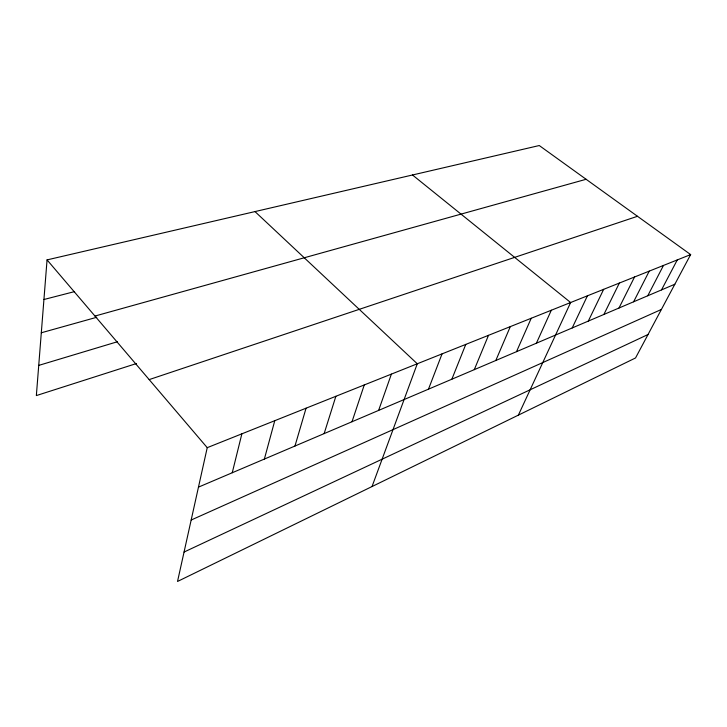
<?xml version="1.0" encoding="UTF-8"?>
<svg xmlns="http://www.w3.org/2000/svg" width="727" height="727" viewBox="0 0 727 727"><rect width="100%" height="100%" fill="white"/><g stroke="black" fill="none" stroke-linecap="round" stroke-linejoin="round"><path stroke-width="1.09" d="M47.055 259.893L207.231 447.668L177.524 581.464L635.534 357.957L690.65 254.586L539.261 145.536L47.055 259.893L36.35 395.579L136.494 363.527M232.24 472.759L241.873 433.837M264.364 459.073L274.77 420.697M294.962 446.042L306.067 408.192M324.142 433.61L335.865 396.297M352.004 421.742L364.263 384.947M378.622 410.401L391.38 374.123M372.033 486.545L417.28 363.773L254.995 211.584M428.485 389.163L442.052 353.876M451.858 379.203L465.771 344.407M474.286 369.652L488.499 335.329M495.814 360.483L510.299 326.623M516.506 351.668L531.219 318.262M536.399 343.199L551.32 310.238M518.378 415.126L570.64 302.523L412.5 174.989M572.204 327.95L587.434 295.807M588.307 321.089L603.664 289.328M603.892 314.446L619.359 283.057M618.986 308.021L634.544 276.996M633.608 301.796L649.247 271.126M647.775 295.753L663.478 265.437M661.515 289.9L677.273 259.93M184.058 552.047L648.039 334.511M191.174 520.023L661.388 309.457M198.471 487.135L674.847 284.23M207.231 447.668L690.65 254.586M149.171 379.603L637.488 216.292M38.731 365.399L117.383 341.754M94.964 316.054L586.116 179.287M41.303 332.775L96.764 317.272M43.929 299.506L74.572 291.6"/></g></svg>
